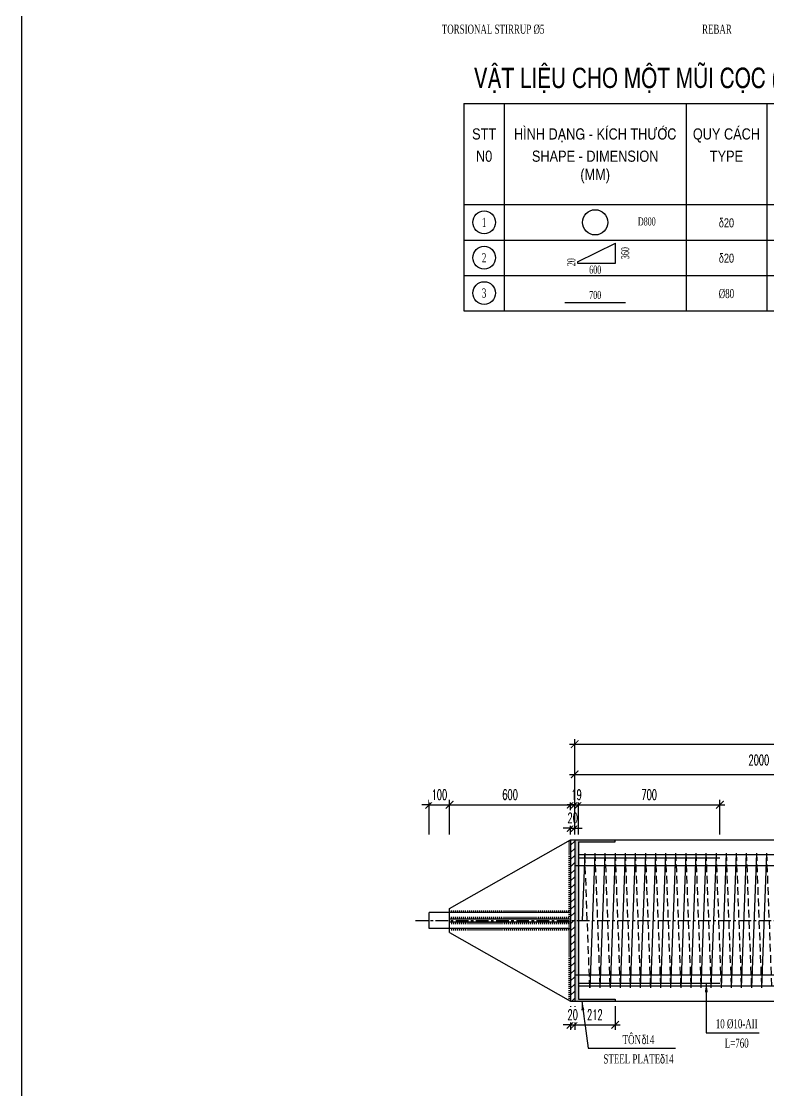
# Model space of a CAD drawing. Extents: x -687 to 808890, y -259 to 107959.
# Drawn here: x 796062 to 799763, y 85975 to 91268 of the extents above; entities that cross this region are included whole.
import ezdxf
from ezdxf.enums import TextEntityAlignment as Align

# ---------------------------------------------------------------- set-up
doc = ezdxf.new("R2010")
doc.units = 0
doc.header["$MEASUREMENT"] = 0
doc.header["$PDMODE"] = 3
doc.linetypes.add('CENTER', pattern=[2, 1.25, -0.25, 0.25, -0.25])
doc.linetypes.add('HIDDEN', pattern=[0.375, 0.25, -0.125])
doc.layers.get('0').update_dxf_attribs({"color": 3, "linetype": 'CONTINUOUS'})
doc.layers.get('DEFPOINTS').update_dxf_attribs({"linetype": 'CONTINUOUS'})
for name, color, linetype in [('Han', 7, 'CONTINUOUS'), ('Hatch', 5, 'CONTINUOUS'), ('Hidden', 4, 'HIDDEN'), ('Kich thuoc', 4, 'CONTINUOUS'), ('Net vang', 2, 'CONTINUOUS'), ('Text', 3, 'CONTINUOUS'), ('Thep chu', 1, 'CONTINUOUS'), ('Thep dai', 6, 'CONTINUOUS'), ('Tim', 8, 'CENTER')]:
    doc.layers.add(name, color=color, linetype=linetype)
doc.styles.add('Kichthuoc', font='romans.shx', dxfattribs={"width": 0.6})
doc.styles.get("Standard").update_dxf_attribs({"font": 'vntimeh.shx', "width": 0.65})
doc.styles.add('SYMBOL', font='greeks.shx', dxfattribs={"width": 0.8})
doc.styles.add('Ten', font='VHARIALN.TTF')
doc.styles.add('THUONG', font='vnsimpleh.shx', dxfattribs={"width": 0.8})
doc.dimstyles.new('Dim 250', dxfattribs={"dimscale": 250, "dimtxt": 0.2, "dimasz": 0.15, "dimexe": 0.1, "dimexo": 0.1, "dimgap": 0.1, "dimtad": 1, "dimdec": 0, "dimlfac": -1, "dimzin": 0, "dimdsep": 46, "dimtxsty": 'Kichthuoc', "dimblk": 'ARCHTICK', "dimcen": 0.1, "dimdle": 0.1, "dimclrd": 4, "dimclre": 4, "dimclrt": 3, "dimadec": 0, "dimazin": 0, "dimtfac": 1, "dimtdec": 0, "dimtix": 1, "dimtmove": 2, "dimatfit": 3, "dimfxl": 1, "dimtfill": 1, "dimtolj": 1, "dimtzin": 0, "dimarcsym": 0})
doc.dimstyles.new('Le 250', dxfattribs={"dimscale": 250, "dimtxt": 0.22, "dimasz": 0.18, "dimexe": 0.1, "dimexo": 0.2, "dimgap": 0.1, "dimtad": 1, "dimdec": 0, "dimzin": 0, "dimdsep": 46, "dimtxsty": 'Kichthuoc', "dimblk": 'ARCHTICK', "dimcen": 0, "dimdle": 0.1, "dimclrd": 2, "dimclre": 2, "dimclrt": 256, "dimadec": 0, "dimazin": 0, "dimtfac": 1, "dimtdec": 0, "dimtix": 1, "dimtmove": 2, "dimatfit": 3, "dimfxl": 1, "dimtolj": 1, "dimtzin": 0, "dimarcsym": 0})
pattern_1 = [(45, (29890.795, -17269.507), (-17.6776695, 17.6776695), [])]

# ---------------------------------------------------------------- blocks, each defined once
blk = doc.blocks.new('_ArchTick')
at = {"color": 0, "linetype": 'ByBlock', "const_width": 0.15}
blk.add_lwpolyline([(-0.5, -0.5), (0.5, 0.5)], dxfattribs=at)
blk = doc.blocks.new('*D317')
at = {"layer": 'DEFPOINTS', "color": 0}
for p in [(798082.5, 87216.9), (798182.5, 87216.9)]:
    blk.add_point(p, dxfattribs=at)
at = {"layer": 'Kich thuoc', "color": 4, "lineweight": -2}
for p, q in [((798082.5, 87241.9), (798082.5, 87414.9)), ((798182.5, 87241.9), (798182.5, 87414.9)), ((798082.5, 87389.9), (798045, 87389.9)), ((798082.5, 87389.9), (798182.5, 87389.9)), ((798182.5, 87389.9), (798220, 87389.9))]:
    blk.add_line(p, q, dxfattribs=at)
at = {"layer": 'Kich thuoc', "color": 4, "lineweight": -2, "xscale": 37.5, "yscale": 37.5, "zscale": 37.5}
blk.add_blockref('_ArchTick', (798082.5, 87389.9), dxfattribs=at)
at = {"layer": 'Kich thuoc', "color": 4, "lineweight": -2, "xscale": 37.5, "yscale": 37.5, "zscale": 37.5, "rotation": 180}
blk.add_blockref('_ArchTick', (798182.5, 87389.9), dxfattribs=at)
at = {"layer": 'Kich thuoc', "color": 3, "insert": (798132.5, 87439.9), "char_height": 50, "attachment_point": 5, "style": 'Kichthuoc', "bg_fill": 3, "box_fill_scale": 1.25, "bg_fill_color": 256, "bg_fill_true_color": 13158600, "bg_fill_transparency": 11732736}
blk.add_mtext('\\A1;100', dxfattribs=at)
at = {"layer": 'DEFPOINTS', "color": 0}
blk.add_point((798182.5, 87389.9), dxfattribs=at)
blk = doc.blocks.new('*D318')
at = {"layer": 'DEFPOINTS', "color": 0}
for p in [(798782.5, 87389.9), (798182.5, 87216.9), (798782.5, 87216.9)]:
    blk.add_point(p, dxfattribs=at)
at = {"layer": 'Kich thuoc', "color": 4, "lineweight": -2}
for p, q in [((798182.5, 87241.9), (798182.5, 87414.9)), ((798782.5, 87241.9), (798782.5, 87414.9)), ((798157.5, 87389.9), (798807.5, 87389.9))]:
    blk.add_line(p, q, dxfattribs=at)
at = {"layer": 'Kich thuoc', "color": 4, "lineweight": -2, "xscale": 37.5, "yscale": 37.5, "zscale": 37.5, "rotation": 180}
blk.add_blockref('_ArchTick', (798182.5, 87389.9), dxfattribs=at)
at = {"layer": 'Kich thuoc', "color": 4, "lineweight": -2, "xscale": 37.5, "yscale": 37.5, "zscale": 37.5}
blk.add_blockref('_ArchTick', (798782.5, 87389.9), dxfattribs=at)
at = {"layer": 'Kich thuoc', "color": 3, "insert": (798482.5, 87439.9), "char_height": 50, "attachment_point": 5, "style": 'Kichthuoc', "bg_fill": 3, "box_fill_scale": 1.25, "bg_fill_color": 256, "bg_fill_true_color": 13158600, "bg_fill_transparency": 11732736}
blk.add_mtext('\\A1;600', dxfattribs=at)
blk = doc.blocks.new('*D319')
at = {"layer": 'DEFPOINTS', "color": 0}
for p in [(798802.5, 86416.9), (799002.5, 86416.9), (799002.5, 86300.4)]:
    blk.add_point(p, dxfattribs=at)
at = {"layer": 'Kich thuoc', "color": 4, "lineweight": -2}
for p, q in [((798802.5, 86391.9), (798802.5, 86275.4)), ((799002.5, 86391.9), (799002.5, 86275.4)), ((798777.5, 86300.4), (799027.5, 86300.4))]:
    blk.add_line(p, q, dxfattribs=at)
at = {"layer": 'Kich thuoc', "color": 4, "lineweight": -2, "xscale": 37.5, "yscale": 37.5, "zscale": 37.5, "rotation": 180}
blk.add_blockref('_ArchTick', (798802.5, 86300.4), dxfattribs=at)
at = {"layer": 'Kich thuoc', "color": 4, "lineweight": -2, "xscale": 37.5, "yscale": 37.5, "zscale": 37.5}
blk.add_blockref('_ArchTick', (799002.5, 86300.4), dxfattribs=at)
at = {"layer": 'Kich thuoc', "color": 3, "insert": (798902.5, 86350.4), "char_height": 50, "attachment_point": 5, "style": 'Kichthuoc', "bg_fill": 3, "box_fill_scale": 1.25, "bg_fill_color": 256, "bg_fill_true_color": 13158600, "bg_fill_transparency": 4154076}
blk.add_mtext('\\A1;212', dxfattribs=at)
blk = doc.blocks.new('*D320')
at = {"layer": 'DEFPOINTS', "color": 0}
for p in [(798782.5, 86416.9), (798802.5, 86416.9)]:
    blk.add_point(p, dxfattribs=at)
at = {"layer": 'Kich thuoc', "color": 4, "lineweight": -2}
for p, q in [((798782.5, 86391.9), (798782.5, 86275.4)), ((798802.5, 86391.9), (798802.5, 86275.4)), ((798782.5, 86300.4), (798745, 86300.4)), ((798782.5, 86300.4), (798802.5, 86300.4)), ((798802.5, 86300.4), (798840, 86300.4))]:
    blk.add_line(p, q, dxfattribs=at)
at = {"layer": 'Kich thuoc', "color": 4, "lineweight": -2, "xscale": 37.5, "yscale": 37.5, "zscale": 37.5}
blk.add_blockref('_ArchTick', (798782.5, 86300.4), dxfattribs=at)
at = {"layer": 'Kich thuoc', "color": 4, "lineweight": -2, "xscale": 37.5, "yscale": 37.5, "zscale": 37.5, "rotation": 180}
blk.add_blockref('_ArchTick', (798802.5, 86300.4), dxfattribs=at)
at = {"layer": 'Kich thuoc', "color": 3, "insert": (798792.5, 86350.4), "char_height": 50, "attachment_point": 5, "style": 'Kichthuoc', "bg_fill": 3, "box_fill_scale": 1.25, "bg_fill_color": 256, "bg_fill_true_color": 13158600, "bg_fill_transparency": 4340976}
blk.add_mtext('\\A1;20', dxfattribs=at)
at = {"layer": 'DEFPOINTS', "color": 0}
blk.add_point((798802.5, 86300.4), dxfattribs=at)
blk = doc.blocks.new('*D321')
at = {"layer": 'DEFPOINTS', "color": 0}
for p in [(798782.5, 87216.9), (798802.5, 87216.9)]:
    blk.add_point(p, dxfattribs=at)
at = {"layer": 'Kich thuoc', "color": 4, "lineweight": -2}
for p, q in [((798782.5, 87241.9), (798782.5, 87299.5)), ((798802.5, 87241.9), (798802.5, 87299.5)), ((798782.5, 87274.5), (798745, 87274.5)), ((798782.5, 87274.5), (798802.5, 87274.5)), ((798802.5, 87274.5), (798840, 87274.5))]:
    blk.add_line(p, q, dxfattribs=at)
at = {"layer": 'Kich thuoc', "color": 4, "lineweight": -2, "xscale": 37.5, "yscale": 37.5, "zscale": 37.5}
blk.add_blockref('_ArchTick', (798782.5, 87274.5), dxfattribs=at)
at = {"layer": 'Kich thuoc', "color": 4, "lineweight": -2, "xscale": 37.5, "yscale": 37.5, "zscale": 37.5, "rotation": 180}
blk.add_blockref('_ArchTick', (798802.5, 87274.5), dxfattribs=at)
at = {"layer": 'Kich thuoc', "color": 3, "insert": (798792.5, 87324.5), "char_height": 50, "attachment_point": 5, "style": 'Kichthuoc', "bg_fill": 3, "box_fill_scale": 1.25, "bg_fill_color": 256, "bg_fill_true_color": 13158600, "bg_fill_transparency": 9800976}
blk.add_mtext('\\A1;20', dxfattribs=at)
at = {"layer": 'DEFPOINTS', "color": 0}
blk.add_point((798802.5, 87274.5), dxfattribs=at)
blk = doc.blocks.new('*D322')
at = {"layer": 'DEFPOINTS', "color": 0}
for p in [(800802.5, 87539.9), (798802.5, 87216.9), (800802.5, 87216.9)]:
    blk.add_point(p, dxfattribs=at)
at = {"layer": 'Kich thuoc', "color": 4, "lineweight": -2}
for p, q in [((798802.5, 87241.9), (798802.5, 87564.9)), ((800802.5, 87241.9), (800802.5, 87564.9)), ((798777.5, 87539.9), (800827.5, 87539.9))]:
    blk.add_line(p, q, dxfattribs=at)
at = {"layer": 'Kich thuoc', "color": 4, "lineweight": -2, "xscale": 37.5, "yscale": 37.5, "zscale": 37.5, "rotation": 180}
blk.add_blockref('_ArchTick', (798802.5, 87539.9), dxfattribs=at)
at = {"layer": 'Kich thuoc', "color": 4, "lineweight": -2, "xscale": 37.5, "yscale": 37.5, "zscale": 37.5}
blk.add_blockref('_ArchTick', (800802.5, 87539.9), dxfattribs=at)
at = {"layer": 'Kich thuoc', "color": 3, "insert": (799802.5, 87603), "char_height": 50, "attachment_point": 5, "style": 'Kichthuoc', "bg_fill": 3, "box_fill_scale": 1.25, "bg_fill_color": 256, "bg_fill_true_color": 13158600, "bg_fill_transparency": 4321194}
blk.add_mtext('\\A1;{2000 (@=50)}', dxfattribs=at)
blk = doc.blocks.new('*D323')
at = {"layer": 'DEFPOINTS', "color": 0}
for p in [(799521.5, 87389.9), (798821.5, 87216.9), (799521.5, 87216.9)]:
    blk.add_point(p, dxfattribs=at)
at = {"layer": 'Kich thuoc', "color": 4, "lineweight": -2}
for p, q in [((798821.5, 87241.9), (798821.5, 87414.9)), ((799521.5, 87241.9), (799521.5, 87414.9)), ((798796.5, 87389.9), (799546.5, 87389.9))]:
    blk.add_line(p, q, dxfattribs=at)
at = {"layer": 'Kich thuoc', "color": 4, "lineweight": -2, "xscale": 37.5, "yscale": 37.5, "zscale": 37.5, "rotation": 180}
blk.add_blockref('_ArchTick', (798821.5, 87389.9), dxfattribs=at)
at = {"layer": 'Kich thuoc', "color": 4, "lineweight": -2, "xscale": 37.5, "yscale": 37.5, "zscale": 37.5}
blk.add_blockref('_ArchTick', (799521.5, 87389.9), dxfattribs=at)
at = {"layer": 'Kich thuoc', "color": 3, "insert": (799171.5, 87439.9), "char_height": 50, "attachment_point": 5, "style": 'Kichthuoc', "bg_fill": 3, "box_fill_scale": 1.25, "bg_fill_color": 256, "bg_fill_true_color": 13158600, "bg_fill_transparency": 4340460}
blk.add_mtext('\\A1;700', dxfattribs=at)
blk = doc.blocks.new('*D309')
at = {"layer": 'DEFPOINTS', "color": 0}
for p in [(798802.5, 87216.9), (798821.5, 87216.9)]:
    blk.add_point(p, dxfattribs=at)
at = {"layer": 'Kich thuoc', "color": 4, "lineweight": -2}
for p, q in [((798802.5, 87241.9), (798802.5, 87414.9)), ((798821.5, 87241.9), (798821.5, 87414.9)), ((798802.5, 87389.9), (798765, 87389.9)), ((798802.5, 87389.9), (798821.5, 87389.9)), ((798821.5, 87389.9), (798859, 87389.9))]:
    blk.add_line(p, q, dxfattribs=at)
at = {"layer": 'Kich thuoc', "color": 4, "lineweight": -2, "xscale": 37.5, "yscale": 37.5, "zscale": 37.5}
blk.add_blockref('_ArchTick', (798802.5, 87389.9), dxfattribs=at)
at = {"layer": 'Kich thuoc', "color": 4, "lineweight": -2, "xscale": 37.5, "yscale": 37.5, "zscale": 37.5, "rotation": 180}
blk.add_blockref('_ArchTick', (798821.5, 87389.9), dxfattribs=at)
at = {"layer": 'Kich thuoc', "color": 3, "insert": (798812, 87439.9), "char_height": 50, "attachment_point": 5, "style": 'Kichthuoc', "bg_fill": 3, "box_fill_scale": 1.25, "bg_fill_color": 256, "bg_fill_true_color": 13158600, "bg_fill_transparency": 8897912}
blk.add_mtext('\\A1;19', dxfattribs=at)
at = {"layer": 'DEFPOINTS', "color": 0}
blk.add_point((798821.5, 87389.9), dxfattribs=at)
blk = doc.blocks.new('*D301')
at = {"layer": 'DEFPOINTS', "color": 0}
for p in [(805602.5, 87689.9), (798802.5, 87216.9), (805602.5, 87216.9)]:
    blk.add_point(p, dxfattribs=at)
at = {"layer": 'Kich thuoc', "color": 4, "lineweight": -2}
for p, q in [((798802.5, 87241.9), (798802.5, 87714.9)), ((805602.5, 87241.9), (805602.5, 87714.9)), ((798777.5, 87689.9), (805627.5, 87689.9))]:
    blk.add_line(p, q, dxfattribs=at)
at = {"layer": 'Kich thuoc', "color": 4, "lineweight": -2, "xscale": 37.5, "yscale": 37.5, "zscale": 37.5, "rotation": 180}
blk.add_blockref('_ArchTick', (798802.5, 87689.9), dxfattribs=at)
at = {"layer": 'Kich thuoc', "color": 4, "lineweight": -2, "xscale": 37.5, "yscale": 37.5, "zscale": 37.5}
blk.add_blockref('_ArchTick', (805602.5, 87689.9), dxfattribs=at)
at = {"layer": 'Kich thuoc', "color": 3, "insert": (802202.5, 87755.4), "char_height": 50, "attachment_point": 5, "style": 'THUONG', "bg_fill": 3, "box_fill_scale": 1.25, "bg_fill_color": 256, "bg_fill_true_color": 13158600, "bg_fill_transparency": 14386516}
blk.add_mtext('\\A1;l = mòi 6000 + ®Çu 28000', dxfattribs=at)

msp = doc.modelspace()

# ---------------------------------------------------------------- hatches: boundary and pattern name
at = {"layer": 'Hatch'}
h = msp.add_hatch(color=7, dxfattribs=at)
h.paths.add_polyline_path([(798821.5, 87086.9), (798802.5, 87086.9), (798802.5, 86816.9), (798821.5, 86816.9)])
h.paths.add_polyline_path([(798821.5, 86816.9), (798802.5, 86816.9), (798802.5, 86546.9), (798821.5, 86546.9)])

# ---------------------------------------------------------------- linework, layer by layer
for p, q in [((798254, 90860.6), (798254, 89835.6)), ((798254, 90860.6), (801754, 90860.6)), ((798454, 90860.6), (798454, 89835.6)), ((799354, 90860.6), (799354, 89835.6)), ((799754, 90860.6), (799754, 89835.6)), ((798254, 90360.6), (801754, 90360.6)), ((798254, 90185.6), (801754, 90185.6)), ((798254, 90010.6), (801754, 90010.6)), ((798254, 90010.6), (801754, 90010.6)), ((798254, 89835.6), (801754, 89835.6)), ((798182.5, 86756.9), (798182.5, 86876.9)), ((798182.5, 86756.9), (798782.5, 86416.9))]:
    msp.add_line(p, q)
at = {"layer": 'Han'}
for p, q in [((798782.5, 87184.4), (798772.5, 87184.4)), ((798782.5, 87174.4), (798772.5, 87174.4)), ((798782.5, 87164.4), (798772.5, 87164.4)), ((798782.5, 87154.4), (798772.5, 87154.4)), ((798782.5, 87144.4), (798772.5, 87144.4)), ((798782.5, 87134.4), (798772.5, 87134.4)), ((798782.5, 87124.4), (798772.5, 87124.4)), ((798782.5, 87114.4), (798772.5, 87114.4)), ((798782.5, 87104.4), (798772.5, 87104.4)), ((798782.5, 87094.4), (798772.5, 87094.4)), ((798782.5, 87084.4), (798772.5, 87084.4)), ((798782.5, 87074.4), (798772.5, 87074.4)), ((798782.5, 87064.4), (798772.5, 87064.4)), ((798782.5, 87054.4), (798772.5, 87054.4)), ((798782.5, 87044.4), (798772.5, 87044.4)), ((798782.5, 87034.4), (798772.5, 87034.4)), ((798782.5, 87024.4), (798772.5, 87024.4)), ((798782.5, 87014.4), (798772.5, 87014.4)), ((798782.5, 87004.4), (798772.5, 87004.4)), ((798782.5, 86994.4), (798772.5, 86994.4)), ((798782.5, 86984.4), (798772.5, 86984.4)), ((798782.5, 86974.4), (798772.5, 86974.4)), ((798782.5, 86964.4), (798772.5, 86964.4)), ((798782.5, 86954.4), (798772.5, 86954.4)), ((798782.5, 86944.4), (798772.5, 86944.4)), ((798782.5, 86934.4), (798772.5, 86934.4)), ((798782.5, 86924.4), (798772.5, 86924.4)), ((798192.5, 86856.9), (798192.5, 86866.9)), ((798192.5, 86856.9), (798192.5, 86866.9)), ((798202.5, 86856.9), (798202.5, 86866.9)), ((798202.5, 86856.9), (798202.5, 86866.9)), ((798212.5, 86856.9), (798212.5, 86866.9)), ((798222.5, 86856.9), (798222.5, 86866.9)), ((798232.5, 86856.9), (798232.5, 86866.9)), ((798242.5, 86856.9), (798242.5, 86866.9)), ((798252.5, 86856.9), (798252.5, 86866.9)), ((798262.5, 86856.9), (798262.5, 86866.9)), ((798272.5, 86856.9), (798272.5, 86866.9)), ((798282.5, 86856.9), (798282.5, 86866.9)), ((798292.5, 86856.9), (798292.5, 86866.9)), ((798302.5, 86856.9), (798302.5, 86866.9)), ((798312.5, 86856.9), (798312.5, 86866.9)), ((798322.5, 86856.9), (798322.5, 86866.9)), ((798332.5, 86856.9), (798332.5, 86866.9)), ((798342.5, 86856.9), (798342.5, 86866.9)), ((798352.5, 86856.9), (798352.5, 86866.9)), ((798362.5, 86856.9), (798362.5, 86866.9)), ((798372.5, 86856.9), (798372.5, 86866.9)), ((798382.5, 86856.9), (798382.5, 86866.9)), ((798392.5, 86856.9), (798392.5, 86866.9)), ((798402.5, 86856.9), (798402.5, 86866.9)), ((798412.5, 86856.9), (798412.5, 86866.9)), ((798422.5, 86856.9), (798422.5, 86866.9)), ((798432.5, 86856.9), (798432.5, 86866.9)), ((798442.5, 86856.9), (798442.5, 86866.9)), ((798452.5, 86856.9), (798452.5, 86866.9)), ((798462.5, 86856.9), (798462.5, 86866.9)), ((798472.5, 86856.9), (798472.5, 86866.9)), ((798482.5, 86856.9), (798482.5, 86866.9)), ((798492.5, 86856.9), (798492.5, 86866.9)), ((798502.5, 86856.9), (798502.5, 86866.9)), ((798512.5, 86856.9), (798512.5, 86866.9)), ((798522.5, 86856.9), (798522.5, 86866.9)), ((798532.5, 86856.9), (798532.5, 86866.9)), ((798542.5, 86856.9), (798542.5, 86866.9)), ((798552.5, 86856.9), (798552.5, 86866.9)), ((798562.5, 86856.9), (798562.5, 86866.9)), ((798572.5, 86856.9), (798572.5, 86866.9)), ((798582.5, 86856.9), (798582.5, 86866.9)), ((798592.5, 86856.9), (798592.5, 86866.9)), ((798602.5, 86856.9), (798602.5, 86866.9)), ((798612.5, 86856.9), (798612.5, 86866.9)), ((798622.5, 86856.9), (798622.5, 86866.9)), ((798632.5, 86856.9), (798632.5, 86866.9)), ((798642.5, 86856.9), (798642.5, 86866.9)), ((798652.5, 86856.9), (798652.5, 86866.9)), ((798662.5, 86856.9), (798662.5, 86866.9)), ((798672.5, 86856.9), (798672.5, 86866.9)), ((798682.5, 86856.9), (798682.5, 86866.9)), ((798692.5, 86856.9), (798692.5, 86866.9)), ((798702.5, 86856.9), (798702.5, 86866.9)), ((798712.5, 86856.9), (798712.5, 86866.9)), ((798722.5, 86856.9), (798722.5, 86866.9)), ((798732.5, 86856.9), (798732.5, 86866.9)), ((798742.5, 86856.9), (798742.5, 86866.9)), ((798752.5, 86856.9), (798752.5, 86866.9)), ((798762.5, 86856.9), (798762.5, 86866.9)), ((798782.5, 86914.4), (798772.5, 86914.4)), ((798782.5, 86904.4), (798772.5, 86904.4)), ((798782.5, 86894.4), (798772.5, 86894.4)), ((798782.5, 86884.4), (798772.5, 86884.4)), ((798782.5, 86874.4), (798772.5, 86874.4)), ((798772.5, 86856.9), (798772.5, 86866.9)), ((798782.5, 86864.4), (798772.5, 86864.4)), ((798192.5, 86824.4), (798192.5, 86834.4)), ((798192.5, 86824.4), (798192.5, 86834.4)), ((798202.5, 86824.4), (798202.5, 86834.4)), ((798202.5, 86824.4), (798202.5, 86834.4)), ((798212.5, 86824.4), (798212.5, 86834.4)), ((798222.5, 86824.4), (798222.5, 86834.4)), ((798232.5, 86824.4), (798232.5, 86834.4)), ((798242.5, 86824.4), (798242.5, 86834.4)), ((798252.5, 86824.4), (798252.5, 86834.4)), ((798262.5, 86824.4), (798262.5, 86834.4)), ((798272.5, 86824.4), (798272.5, 86834.4)), ((798282.5, 86824.4), (798282.5, 86834.4)), ((798292.5, 86824.4), (798292.5, 86834.4)), ((798302.5, 86824.4), (798302.5, 86834.4)), ((798312.5, 86824.4), (798312.5, 86834.4)), ((798322.5, 86824.4), (798322.5, 86834.4)), ((798332.5, 86824.4), (798332.5, 86834.4)), ((798342.5, 86824.4), (798342.5, 86834.4)), ((798352.5, 86824.4), (798352.5, 86834.4)), ((798362.5, 86824.4), (798362.5, 86834.4)), ((798372.5, 86824.4), (798372.5, 86834.4)), ((798382.5, 86824.4), (798382.5, 86834.4)), ((798392.5, 86824.4), (798392.5, 86834.4)), ((798402.5, 86824.4), (798402.5, 86834.4)), ((798412.5, 86824.4), (798412.5, 86834.4)), ((798422.5, 86824.4), (798422.5, 86834.4)), ((798432.5, 86824.4), (798432.5, 86834.4)), ((798442.5, 86824.4), (798442.5, 86834.4)), ((798452.5, 86824.4), (798452.5, 86834.4)), ((798462.5, 86824.4), (798462.5, 86834.4)), ((798472.5, 86824.4), (798472.5, 86834.4)), ((798482.5, 86824.4), (798482.5, 86834.4)), ((798492.5, 86824.4), (798492.5, 86834.4)), ((798502.5, 86824.4), (798502.5, 86834.4)), ((798512.5, 86824.4), (798512.5, 86834.4)), ((798522.5, 86824.4), (798522.5, 86834.4)), ((798532.5, 86824.4), (798532.5, 86834.4)), ((798542.5, 86824.4), (798542.5, 86834.4)), ((798552.5, 86824.4), (798552.5, 86834.4)), ((798562.5, 86824.4), (798562.5, 86834.4)), ((798572.5, 86824.4), (798572.5, 86834.4)), ((798582.5, 86824.4), (798582.5, 86834.4)), ((798592.5, 86824.4), (798592.5, 86834.4)), ((798602.5, 86824.4), (798602.5, 86834.4)), ((798612.5, 86824.4), (798612.5, 86834.4)), ((798622.5, 86824.4), (798622.5, 86834.4)), ((798632.5, 86824.4), (798632.5, 86834.4)), ((798642.5, 86824.4), (798642.5, 86834.4)), ((798652.5, 86824.4), (798652.5, 86834.4)), ((798662.5, 86824.4), (798662.5, 86834.4)), ((798672.5, 86824.4), (798672.5, 86834.4)), ((798682.5, 86824.4), (798682.5, 86834.4)), ((798692.5, 86824.4), (798692.5, 86834.4)), ((798702.5, 86824.4), (798702.5, 86834.4)), ((798712.5, 86824.4), (798712.5, 86834.4)), ((798722.5, 86824.4), (798722.5, 86834.4)), ((798732.5, 86824.4), (798732.5, 86834.4)), ((798742.5, 86824.4), (798742.5, 86834.4)), ((798752.5, 86824.4), (798752.5, 86834.4)), ((798762.5, 86824.4), (798762.5, 86834.4)), ((798782.5, 86854.4), (798772.5, 86854.4)), ((798782.5, 86844.4), (798772.5, 86844.4)), ((798772.5, 86824.4), (798772.5, 86834.4)), ((798782.5, 86834.4), (798772.5, 86834.4)), ((798192.5, 86809.4), (798192.5, 86799.4)), ((798192.5, 86809.4), (798192.5, 86799.4)), ((798192.5, 86776.9), (798192.5, 86766.9)), ((798192.5, 86776.9), (798192.5, 86766.9)), ((798202.5, 86809.4), (798202.5, 86799.4)), ((798202.5, 86809.4), (798202.5, 86799.4)), ((798202.5, 86776.9), (798202.5, 86766.9)), ((798202.5, 86776.9), (798202.5, 86766.9)), ((798212.5, 86809.4), (798212.5, 86799.4)), ((798212.5, 86776.9), (798212.5, 86766.9)), ((798222.5, 86809.4), (798222.5, 86799.4)), ((798222.5, 86776.9), (798222.5, 86766.9)), ((798232.5, 86809.4), (798232.5, 86799.4)), ((798232.5, 86776.9), (798232.5, 86766.9)), ((798242.5, 86809.4), (798242.5, 86799.4)), ((798242.5, 86776.9), (798242.5, 86766.9)), ((798252.5, 86809.4), (798252.5, 86799.4)), ((798252.5, 86776.9), (798252.5, 86766.9)), ((798262.5, 86809.4), (798262.5, 86799.4)), ((798262.5, 86776.9), (798262.5, 86766.9)), ((798272.5, 86809.4), (798272.5, 86799.4)), ((798272.5, 86776.9), (798272.5, 86766.9)), ((798282.5, 86809.4), (798282.5, 86799.4)), ((798282.5, 86776.9), (798282.5, 86766.9)), ((798292.5, 86809.4), (798292.5, 86799.4)), ((798292.5, 86776.9), (798292.5, 86766.9)), ((798302.5, 86809.4), (798302.5, 86799.4)), ((798302.5, 86776.9), (798302.5, 86766.9)), ((798312.5, 86809.4), (798312.5, 86799.4)), ((798312.5, 86776.9), (798312.5, 86766.9)), ((798322.5, 86809.4), (798322.5, 86799.4)), ((798322.5, 86776.9), (798322.5, 86766.9)), ((798332.5, 86809.4), (798332.5, 86799.4)), ((798332.5, 86776.9), (798332.5, 86766.9)), ((798342.5, 86809.4), (798342.5, 86799.4)), ((798342.5, 86776.9), (798342.5, 86766.9)), ((798352.5, 86809.4), (798352.5, 86799.4)), ((798352.5, 86776.9), (798352.5, 86766.9)), ((798362.5, 86809.4), (798362.5, 86799.4)), ((798362.5, 86776.9), (798362.5, 86766.9)), ((798372.5, 86809.4), (798372.5, 86799.4)), ((798372.5, 86776.9), (798372.5, 86766.9)), ((798382.5, 86809.4), (798382.5, 86799.4)), ((798382.5, 86776.9), (798382.5, 86766.9)), ((798392.5, 86809.4), (798392.5, 86799.4)), ((798392.5, 86776.9), (798392.5, 86766.9)), ((798402.5, 86809.4), (798402.5, 86799.4)), ((798402.5, 86776.9), (798402.5, 86766.9)), ((798412.5, 86809.4), (798412.5, 86799.4)), ((798412.5, 86776.9), (798412.5, 86766.9)), ((798422.5, 86809.4), (798422.5, 86799.4)), ((798422.5, 86776.9), (798422.5, 86766.9)), ((798432.5, 86809.4), (798432.5, 86799.4)), ((798432.5, 86776.9), (798432.5, 86766.9)), ((798442.5, 86809.4), (798442.5, 86799.4)), ((798442.5, 86776.9), (798442.5, 86766.9)), ((798452.5, 86809.4), (798452.5, 86799.4)), ((798452.5, 86776.9), (798452.5, 86766.9)), ((798462.5, 86809.4), (798462.5, 86799.4)), ((798462.5, 86776.9), (798462.5, 86766.9)), ((798472.5, 86809.4), (798472.5, 86799.4)), ((798472.5, 86776.9), (798472.5, 86766.9)), ((798482.5, 86809.4), (798482.5, 86799.4)), ((798482.5, 86776.9), (798482.5, 86766.9)), ((798492.5, 86809.4), (798492.5, 86799.4)), ((798492.5, 86776.9), (798492.5, 86766.9)), ((798502.5, 86809.4), (798502.5, 86799.4)), ((798502.5, 86776.9), (798502.5, 86766.9)), ((798512.5, 86809.4), (798512.5, 86799.4)), ((798512.5, 86776.9), (798512.5, 86766.9)), ((798522.5, 86809.4), (798522.5, 86799.4)), ((798522.5, 86776.9), (798522.5, 86766.9)), ((798532.5, 86809.4), (798532.5, 86799.4)), ((798532.5, 86776.9), (798532.5, 86766.9)), ((798542.5, 86809.4), (798542.5, 86799.4)), ((798542.5, 86776.9), (798542.5, 86766.9)), ((798552.5, 86809.4), (798552.5, 86799.4)), ((798552.5, 86776.9), (798552.5, 86766.9)), ((798562.5, 86809.4), (798562.5, 86799.4)), ((798562.5, 86776.9), (798562.5, 86766.9)), ((798572.5, 86809.4), (798572.5, 86799.4)), ((798572.5, 86776.9), (798572.5, 86766.9)), ((798582.5, 86809.4), (798582.5, 86799.4)), ((798582.5, 86776.9), (798582.5, 86766.9)), ((798592.5, 86809.4), (798592.5, 86799.4)), ((798592.5, 86776.9), (798592.5, 86766.9)), ((798602.5, 86809.4), (798602.5, 86799.4)), ((798602.5, 86776.9), (798602.5, 86766.9)), ((798612.5, 86809.4), (798612.5, 86799.4)), ((798612.5, 86776.9), (798612.5, 86766.9)), ((798622.5, 86809.4), (798622.5, 86799.4)), ((798622.5, 86776.9), (798622.5, 86766.9)), ((798632.5, 86809.4), (798632.5, 86799.4)), ((798632.5, 86776.9), (798632.5, 86766.9)), ((798642.5, 86809.4), (798642.5, 86799.4)), ((798642.5, 86776.9), (798642.5, 86766.9)), ((798652.5, 86809.4), (798652.5, 86799.4)), ((798652.5, 86776.9), (798652.5, 86766.9)), ((798662.5, 86809.4), (798662.5, 86799.4)), ((798662.5, 86776.9), (798662.5, 86766.9)), ((798672.5, 86809.4), (798672.5, 86799.4)), ((798672.5, 86776.9), (798672.5, 86766.9)), ((798682.5, 86809.4), (798682.5, 86799.4)), ((798682.5, 86776.9), (798682.5, 86766.9)), ((798692.5, 86809.4), (798692.5, 86799.4)), ((798692.5, 86776.9), (798692.5, 86766.9)), ((798702.5, 86809.4), (798702.5, 86799.4)), ((798702.5, 86776.9), (798702.5, 86766.9)), ((798712.5, 86809.4), (798712.5, 86799.4)), ((798712.5, 86776.9), (798712.5, 86766.9)), ((798722.5, 86809.4), (798722.5, 86799.4)), ((798722.5, 86776.9), (798722.5, 86766.9)), ((798732.5, 86809.4), (798732.5, 86799.4)), ((798732.5, 86776.9), (798732.5, 86766.9)), ((798742.5, 86809.4), (798742.5, 86799.4)), ((798742.5, 86776.9), (798742.5, 86766.9)), ((798752.5, 86809.4), (798752.5, 86799.4)), ((798752.5, 86776.9), (798752.5, 86766.9)), ((798762.5, 86809.4), (798762.5, 86799.4)), ((798762.5, 86776.9), (798762.5, 86766.9)), ((798772.5, 86809.4), (798772.5, 86799.4)), ((798782.5, 86799.4), (798772.5, 86799.4)), ((798782.5, 86789.4), (798772.5, 86789.4)), ((798782.5, 86779.4), (798772.5, 86779.4)), ((798772.5, 86776.9), (798772.5, 86766.9)), ((798782.5, 86769.4), (798772.5, 86769.4)), ((798782.5, 86759.4), (798772.5, 86759.4)), ((798782.5, 86749.4), (798772.5, 86749.4)), ((798782.5, 86739.4), (798772.5, 86739.4)), ((798782.5, 86729.4), (798772.5, 86729.4)), ((798782.5, 86719.4), (798772.5, 86719.4)), ((798782.5, 86709.4), (798772.5, 86709.4)), ((798782.5, 86699.4), (798772.5, 86699.4)), ((798782.5, 86689.4), (798772.5, 86689.4)), ((798782.5, 86679.4), (798772.5, 86679.4)), ((798782.5, 86669.4), (798772.5, 86669.4)), ((798782.5, 86659.4), (798772.5, 86659.4)), ((798782.5, 86649.4), (798772.5, 86649.4)), ((798782.5, 86639.4), (798772.5, 86639.4)), ((798782.5, 86629.4), (798772.5, 86629.4)), ((798782.5, 86619.4), (798772.5, 86619.4)), ((798782.5, 86609.4), (798772.5, 86609.4)), ((798782.5, 86599.4), (798772.5, 86599.4)), ((798782.5, 86589.4), (798772.5, 86589.4)), ((798782.5, 86579.4), (798772.5, 86579.4)), ((798782.5, 86569.4), (798772.5, 86569.4)), ((798782.5, 86559.4), (798772.5, 86559.4)), ((798782.5, 86549.4), (798772.5, 86549.4)), ((798782.5, 86539.4), (798772.5, 86539.4)), ((798782.5, 86529.4), (798772.5, 86529.4)), ((798782.5, 86519.4), (798772.5, 86519.4)), ((798782.5, 86509.4), (798772.5, 86509.4)), ((798782.5, 86499.4), (798772.5, 86499.4)), ((798782.5, 86489.4), (798772.5, 86489.4)), ((798782.5, 86479.4), (798772.5, 86479.4)), ((798782.5, 86469.4), (798772.5, 86469.4)), ((798782.5, 86459.4), (798772.5, 86459.4)), ((798782.5, 86449.4), (798772.5, 86449.4)), ((798782.5, 86439.4), (798772.5, 86439.4)), ((798782.5, 86429.4), (798772.5, 86429.4))]:
    msp.add_line(p, q, dxfattribs=at)
at = {"layer": 'Hidden', "ltscale": 150}
for p, q in [((798877.5, 86483.5), (798852.5, 87150.3)), ((798902.5, 87150.3), (798927.5, 86483.5)), ((798952.5, 87150.3), (798977.5, 86483.5)), ((799002.5, 87150.3), (799027.5, 86483.5)), ((799052.5, 87150.3), (799077.5, 86483.5)), ((799102.5, 87150.3), (799127.5, 86483.5)), ((799152.5, 87150.3), (799177.5, 86483.5)), ((799202.5, 87150.3), (799227.5, 86483.5)), ((799252.5, 87150.3), (799277.5, 86483.5)), ((799302.5, 87150.3), (799327.5, 86483.5)), ((799352.5, 87150.3), (799377.5, 86483.5)), ((799402.5, 87150.3), (799427.5, 86483.5)), ((799452.5, 87150.3), (799477.5, 86483.5)), ((799502.5, 87150.3), (799527.5, 86483.5)), ((799552.5, 87150.3), (799577.5, 86483.5)), ((799602.5, 87150.3), (799627.5, 86483.5)), ((799652.5, 87150.3), (799677.5, 86483.5)), ((799702.5, 87150.3), (799727.5, 86483.5)), ((799752.5, 87150.3), (799777.5, 86483.5))]:
    msp.add_line(p, q, dxfattribs=at)
at = {"layer": 'Kich thuoc'}
for p, q in [((801161.9, 87086.9), (798802.5, 87086.9)), ((798182.5, 86824.4), (798782.5, 86824.4)), ((798182.5, 86809.4), (798182.5, 86824.4)), ((798182.5, 86809.4), (798782.5, 86809.4)), ((800574, 86546.9), (798802.5, 86546.9))]:
    msp.add_line(p, q, dxfattribs=at)
at = {"layer": 'Net vang'}
msp.add_line((798254, 90360.6), (801754, 90360.6), dxfattribs=at)
for centre in [(798354, 90273.1), (798354, 90098.1), (798354, 89923.1)]:
    msp.add_circle(centre, 56.2, dxfattribs=at)
at = {"layer": 'Thep chu'}
for p, q in [((798816.6, 90077), (799004, 90170.6)), ((799004, 90070.6), (799004, 90170.6)), ((798816.6, 90077), (798816.6, 90070.6)), ((798816.6, 90070.6), (799004, 90070.6)), ((798754, 89875.6), (799054, 89875.6)), ((801218.8, 87141.9), (798821.5, 87141.9)), ((800546.3, 86491.9), (798821.5, 86491.9))]:
    msp.add_line(p, q, dxfattribs=at)
msp.add_lwpolyline([(796062.4, 71239), (808889.6, 71239), (808889.6, 106534.8), (796062.4, 106534.8)], close=True, dxfattribs=at)
at = {"layer": 'Thep dai'}
for p, q in [((798852.5, 87150.3), (798839.6, 86816.9)), ((798902.5, 87150.3), (798877.5, 86483.5)), ((798952.5, 87150.3), (798927.5, 86483.5)), ((799002.5, 87150.3), (798977.5, 86483.5)), ((799052.5, 87150.3), (799027.5, 86483.5)), ((799102.5, 87150.3), (799077.5, 86483.5)), ((799152.5, 87150.3), (799127.5, 86483.5)), ((799202.5, 87150.3), (799177.5, 86483.5)), ((799252.5, 87150.3), (799227.5, 86483.5)), ((799302.5, 87150.3), (799277.5, 86483.5)), ((799352.5, 87150.3), (799327.5, 86483.5)), ((799402.5, 87150.3), (799377.5, 86483.5)), ((799452.5, 87150.3), (799427.5, 86483.5)), ((799502.5, 87150.3), (799477.5, 86483.5)), ((799552.5, 87150.3), (799527.5, 86483.5)), ((799602.5, 87150.3), (799577.5, 86483.5)), ((799652.5, 87150.3), (799627.5, 86483.5)), ((799702.5, 87150.3), (799677.5, 86483.5)), ((799752.5, 87150.3), (799727.5, 86483.5)), ((798821.5, 87126.9), (799521.5, 87126.9)), ((798082.5, 86776.9), (798082.5, 86856.9)), ((798782.5, 86856.9), (798082.5, 86856.9)), ((798782.5, 86776.9), (798082.5, 86776.9)), ((798821.5, 86506.9), (799521.5, 86506.9))]:
    msp.add_line(p, q, dxfattribs=at)
msp.add_circle((798904, 90273.1), 62.5, dxfattribs=at)
at = {"layer": 'Tim', "ltscale": 50}
msp.add_line((798013.7, 86816.9), (802125, 86816.9), dxfattribs=at)

# ---------------------------------------------------------------- texts
at = {"layer": 'Text', "width": 0.65}
for s, height, p in [('torsional stirrup %%C5', 45, (798398.4, 91206.9)), ('rebar', 45, (799506.8, 91206.9)), ('d800', 40, (799159.7, 90257.6)), ('600', 40, (798904, 90018.9)), ('700', 40, (798904, 89893.6)), ('%%c80', 45, (799554, 89898.1)), ('10 %%C10-aii', 45, (799605, 86283.2)), ('l=760', 45, (799605, 86187.5)), ('steel plate  14', 45, (799118.5, 86109))]:
    msp.add_text(s, height=height, dxfattribs=at).set_placement(p, align=Align.CENTER)
at = {"layer": 'Text', "color": 3, "style": 'Ten', "width": 0.9}
msp.add_text('vËt liÖu cho mét mòi cäc (table of quanties for 1 pile tip)', height=100, dxfattribs=at).set_placement((799988.3, 90938.3), align=Align.CENTER)
at = {"layer": 'Text', "style": 'Ten'}
for s, p in [('stt', (798354, 90683.1)), ('h×nh d¹ng - kÝch th\xadíc', (798904, 90683.1)), ('quy c¸ch', (799554, 90683.1)), ('n0', (798354, 90573.1)), ('shape - dimension', (798904, 90573.1)), ('type', (799554, 90573.1)), ('(mm)', (798904, 90483.1))]:
    msp.add_text(s, height=55, dxfattribs=at).set_placement(p, align=Align.CENTER)
at = {"layer": 'Text', "width": 0.65}
for s, p in [('1', (798354, 90273.1)), ('2', (798354, 90098.1)), ('3', (798354, 89923.1))]:
    msp.add_text(s, height=45, dxfattribs=at).set_placement(p, align=Align.MIDDLE)
at = {"layer": 'Text', "style": 'SYMBOL', "width": 0.75}
for p in [(799554, 90248.1), (799554, 90073.1)]:
    msp.add_text('d20', height=45, dxfattribs=at).set_placement(p, align=Align.CENTER)
at = {"layer": 'Text', "width": 0.65}
for s, p in [('360', (799072.4, 90120.6)), ('20', (798805.5, 90075.8))]:
    msp.add_text(s, height=40, rotation=90, dxfattribs=at).set_placement(p, align=Align.CENTER)
at = {"layer": 'Text', "style": 'SYMBOL', "width": 0.75}
for p in [(799133.3, 86204.6), (799224.9, 86109)]:
    msp.add_text('d', height=45, dxfattribs=at).set_placement(p)

# ---------------------------------------------------------------- leaders
at = {"layer": 'Kich thuoc'}
msp.add_leader([(799454.4, 86506.9), (799454.4, 86261.2), (799715.4, 86261.2)], dimstyle='Le 250', override={"dimtad": 0}, dxfattribs=at)

# ---------------------------------------------------------------- next in the draw order: dimensions: what is measured, and where the dimension line sits
dim = msp.add_linear_dim(base=(798182.5, 87389.9), p1=(798082.5, 87216.9), p2=(798182.5, 87216.9), dimstyle='Dim 250', dxfattribs=at)
dim.commit()
dim.dimension.update_dxf_attribs({"geometry": '*D317', "text_midpoint": (798132.5, 87439.9)})
dim = msp.add_linear_dim(base=(799002.5, 86300.4), p1=(798802.5, 86416.9), p2=(799002.5, 86416.9), text='212', dimstyle='Dim 250', dxfattribs=at)
dim.commit()
dim.dimension.update_dxf_attribs({"geometry": '*D319', "text_midpoint": (798902.5, 86350.4)})

# ---------------------------------------------------------------- next in the draw order: linework, layer by layer
msp.add_line((799002.5, 86426.9), (799002.5, 86416.9))

# ---------------------------------------------------------------- next in the draw order: texts
at = {"layer": 'Text', "width": 0.65}
msp.add_text('t«n  14', height=45, dxfattribs=at).set_placement((799118.5, 86204.6), align=Align.CENTER)

# ---------------------------------------------------------------- next in the draw order: dimensions: what is measured, and where the dimension line sits
at = {"layer": 'Kich thuoc'}
for base, p1, p2, picture, middle in [((798782.5, 87389.9), (798182.5, 87216.9), (798782.5, 87216.9), '*D318', (798482.5, 87439.9)), ((798802.5, 86300.4), (798782.5, 86416.9), (798802.5, 86416.9), '*D320', (798792.5, 86350.4))]:
    dim = msp.add_linear_dim(base=base, p1=p1, p2=p2, dimstyle='Dim 250', dxfattribs=at)
    dim.commit()
    dim.dimension.update_dxf_attribs({"geometry": picture, "text_midpoint": middle})

# ---------------------------------------------------------------- next in the draw order: hatches: boundary and pattern name
at = {"layer": 'Hatch'}
h = msp.add_hatch(dxfattribs=at)
h.set_pattern_fill('ANSI31', color=256, scale=200, style=0)
h.set_pattern_definition(pattern_1)
h.paths.add_polyline_path([(798802.5, 86816.9), (798782.5, 86816.9), (798782.5, 86416.9), (798802.5, 86416.9)])
msp.add_hatch(color=7, dxfattribs=at).paths.add_polyline_path([(798821.5, 86546.9), (798802.5, 86546.9), (798802.5, 86416.9), (799002.5, 86416.9), (799002.5, 86426.9), (798821.5, 86426.9)])

# ---------------------------------------------------------------- next in the draw order: linework, layer by layer
for p, q in [((798182.5, 86876.9), (798782.5, 87216.9)), ((798782.5, 86416.9), (802127.5, 86416.9)), ((798821.5, 86426.9), (799002.5, 86426.9))]:
    msp.add_line(p, q)
at = {"layer": 'Han'}
for p, q in [((798782.5, 87204.4), (798772.5, 87204.4)), ((798782.5, 87194.4), (798772.5, 87194.4))]:
    msp.add_line(p, q, dxfattribs=at)

# ---------------------------------------------------------------- next in the draw order: leaders
at = {"layer": 'Kich thuoc'}
msp.add_leader([(798837.2, 86416.9), (798869.5, 86184.3), (799301.4, 86184.3)], dimstyle='Le 250', override={"dimtad": 0}, dxfattribs=at)

# ---------------------------------------------------------------- next in the draw order: dimensions: what is measured, and where the dimension line sits
dim = msp.add_linear_dim(base=(798802.5, 87274.5), p1=(798782.5, 87216.9), p2=(798802.5, 87216.9), dimstyle='Dim 250', dxfattribs=at)
dim.commit()
dim.dimension.update_dxf_attribs({"geometry": '*D321', "text_midpoint": (798792.5, 87324.5)})

# ---------------------------------------------------------------- next in the draw order: linework, layer by layer
msp.add_line((798782.5, 87216.9), (798782.5, 86416.9))

# ---------------------------------------------------------------- next in the draw order: dimensions: what is measured, and where the dimension line sits
dim = msp.add_linear_dim(base=(800802.5, 87539.9), p1=(798802.5, 87216.9), p2=(800802.5, 87216.9), text='{<> (@=50)}', dimstyle='Dim 250', dxfattribs=at)
dim.commit()
dim.dimension.update_dxf_attribs({"geometry": '*D322', "text_midpoint": (799802.5, 87603)})

# ---------------------------------------------------------------- next in the draw order: linework, layer by layer
for p, q in [((798782.5, 87216.9), (802127.5, 87216.9)), ((798802.5, 87216.9), (798802.5, 86416.9)), ((798821.5, 87206.9), (798821.5, 86426.9))]:
    msp.add_line(p, q)

# ---------------------------------------------------------------- next in the draw order: dimensions: what is measured, and where the dimension line sits
dim = msp.add_linear_dim(base=(799521.5, 87389.9), p1=(798821.5, 87216.9), p2=(799521.5, 87216.9), dimstyle='Dim 250', dxfattribs=at)
dim.commit()
dim.dimension.update_dxf_attribs({"geometry": '*D323', "text_midpoint": (799171.5, 87439.9)})

# ---------------------------------------------------------------- next in the draw order: linework, layer by layer
msp.add_line((799002.5, 87206.9), (799002.5, 87216.9))

# ---------------------------------------------------------------- next in the draw order: dimensions: what is measured, and where the dimension line sits
dim = msp.add_linear_dim(base=(798821.5, 87389.9), p1=(798802.5, 87216.9), p2=(798821.5, 87216.9), dimstyle='Dim 250', dxfattribs=at)
dim.commit()
dim.dimension.update_dxf_attribs({"geometry": '*D309', "text_midpoint": (798812, 87439.9)})

# ---------------------------------------------------------------- next in the draw order: hatches: boundary and pattern name
at = {"layer": 'Hatch'}
h = msp.add_hatch(dxfattribs=at)
h.set_pattern_fill('ANSI31', color=256, scale=200, style=0)
h.set_pattern_definition(pattern_1)
h.paths.add_polyline_path([(798802.5, 87216.9), (798782.5, 87216.9), (798782.5, 86816.9), (798802.5, 86816.9)])
msp.add_hatch(color=7, dxfattribs=at).paths.add_polyline_path([(798821.5, 87206.9), (799002.5, 87206.9), (799002.5, 87216.9), (798802.5, 87216.9), (798802.5, 87086.9), (798821.5, 87086.9)])

# ---------------------------------------------------------------- next in the draw order: linework, layer by layer
msp.add_line((798821.5, 87206.9), (799002.5, 87206.9))

# ---------------------------------------------------------------- next in the draw order: dimensions: what is measured, and where the dimension line sits
at = {"layer": 'Kich thuoc'}
dim = msp.add_linear_dim(base=(805602.5, 87689.9), p1=(798802.5, 87216.9), p2=(805602.5, 87216.9), text='l = mòi 6000 + ®Çu 28000', dimstyle='Dim 250', override={"dimtxsty": 'THUONG'}, dxfattribs=at)
dim.commit()
dim.dimension.update_dxf_attribs({"geometry": '*D301', "text_midpoint": (802202.5, 87755.4)})

doc.saveas('drawing.dxf')
